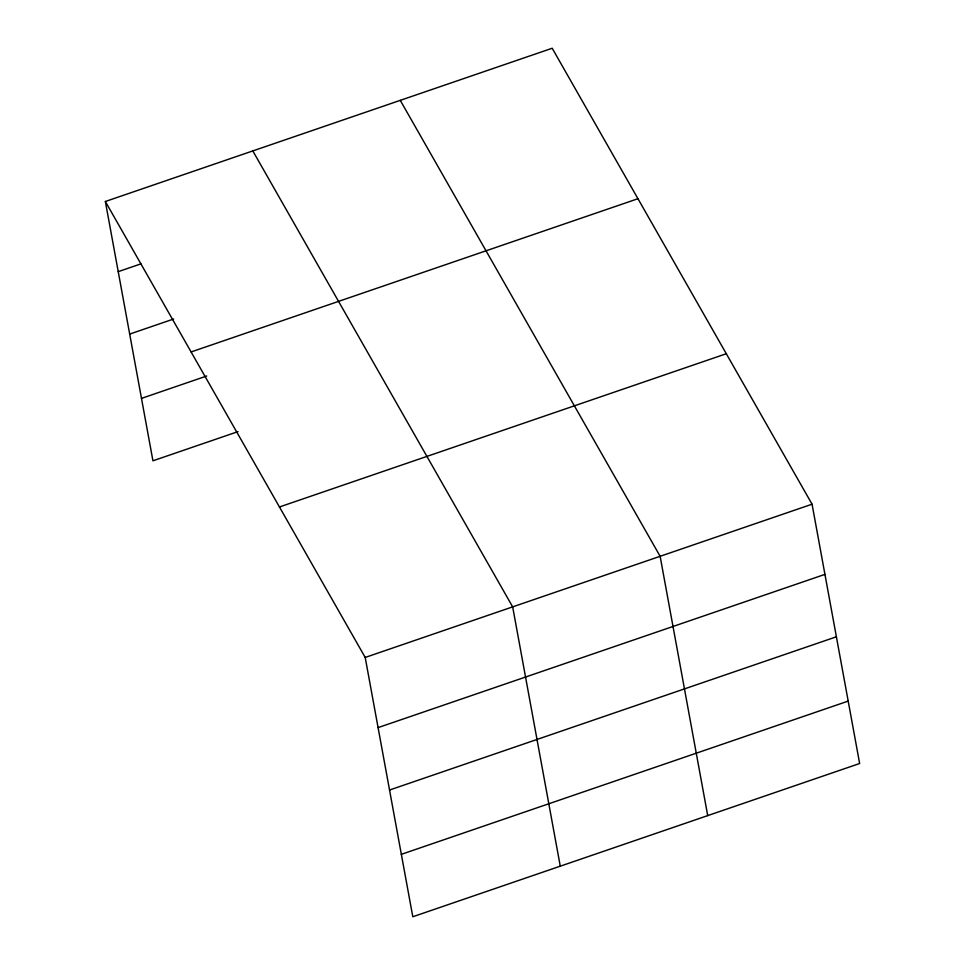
<?xml version="1.0" encoding="UTF-8"?>
<svg xmlns="http://www.w3.org/2000/svg" width="965" height="965" viewBox="0 0 965 965"><rect width="100%" height="100%" fill="white"/><g stroke="black" fill="none" stroke-linecap="round" stroke-linejoin="round"><path stroke-width="1.45" d="M105.354 201.492L552.197 48.25L812.06 504.2L859.646 763.508L412.803 916.75L365.204 657.442L105.354 201.492L152.94 460.8L238.017 431.62M118.225 271.66L140.914 263.879M129.684 334.083L173.64 319.005M191.106 351.948L637.949 198.718M141.481 398.388L206.703 376.012M279.452 506.975L726.307 353.733M365.204 657.442L812.06 504.2M378.087 727.61L824.942 574.38M389.546 790.033L836.39 636.791M401.344 854.339L848.199 701.097M400.27 100.348L660.132 556.298L707.719 815.618M252.806 150.914L512.668 606.864L560.267 866.184"/></g></svg>
